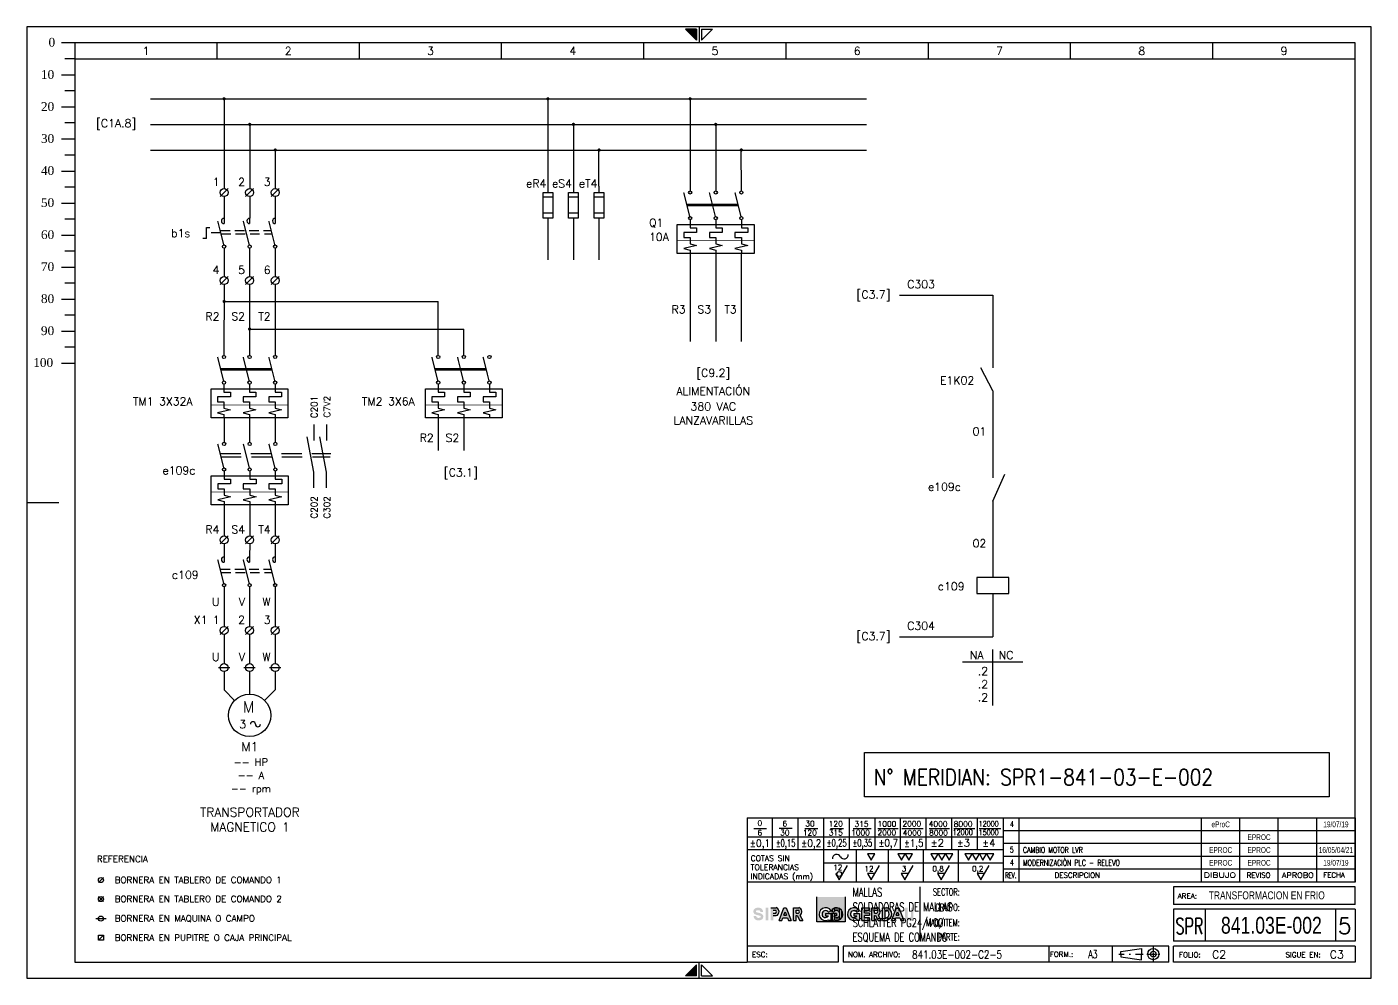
# Model space of a CAD drawing. Header units: millimetres. Extents: x 0 to 420, y 0 to 297.
import ezdxf
from ezdxf.enums import TextEntityAlignment as Align

# ---------------------------------------------------------------- set-up
doc = ezdxf.new("R2010")
doc.units = ezdxf.units.MM
doc.linetypes.add('DASHED2', pattern=[9.525, 6.35, -3.175])
doc.linetypes.add('HIDDEN', pattern=[4.5, 3, -1.5])
for name, color, linetype in [('COMPONENTES', 4, 'Continuous'), ('LINE-CONEX', 3, 'Continuous'), ('MARGENES', 6, 'Continuous'), ('REC', 6, 'Continuous'), ('TEX', 150, 'Continuous'), ('TEXTO', 7, 'Continuous'), ('Textos', 150, 'Continuous'), ('TITULO', 6, 'Continuous')]:
    doc.layers.add(name, color=color, linetype=linetype)
doc.styles.add('ARIAL', font='arial.ttf', dxfattribs={"height": 2})
doc.styles.add('DUTCH801', font='dutcheb.ttf', dxfattribs={"width": 1.75, "height": 2.75})
doc.styles.add('LCOTAS', font='ROMANS')
doc.styles.add('LETRA2', font='swissk.ttf', dxfattribs={"height": 2})
doc.styles.add('LETRA25', font='romans', dxfattribs={"height": 2.5})
doc.styles.add('LETRA4', font='ROMANS', dxfattribs={"height": 4})
doc.styles.add('LETRA5', font='ROMANS', dxfattribs={"height": 5})
doc.styles.add('ROMANS', font='romans.shx', dxfattribs={"width": 0.85})
doc.styles.add('SIMPLEX', font='SIMPLEX.shx')
doc.styles.get("Standard").update_dxf_attribs({"font": 'arial.ttf'})

# ---------------------------------------------------------------- blocks, each defined once
blk = doc.blocks.new('A3')
at = {"layer": 'TEX'}
h = blk.add_hatch(color=256, dxfattribs=at)
h.paths.add_polyline_path([(255.67, 25.35), (246.84, 25.35), (246.84, 17.57), (255.67, 17.57)])
h.paths.add_polyline_path([(252.04, 18.24), (252.04, 18.01), (251.24, 18.01), (250.44, 18.01), (250.44, 18.24, -2.348205), (251.24, 21, -2.348205)], flags=16)
h.paths.add_polyline_path([(252.08, 19.4), (252.97, 19.4), (252.97, 20.2), (251.24, 20.2), (249.52, 20.2), (249.52, 19.4), (250.41, 19.4, -3.501885), (250.45, 20.54), (251.24, 21), (252.04, 20.54, -3.501885)], flags=0)
h = blk.add_hatch(color=256, dxfattribs=at)
h.paths.add_polyline_path([(228.13, 21.15), (228.25, 21.17), (228.36, 21.18), (228.49, 21.19), (228.63, 21.18), (228.75, 21.17), (228.86, 21.14), (228.97, 21.08), (229.08, 21), (229.15, 20.89), (229.18, 20.81), (229.2, 20.7), (229.21, 20.6), (230.01, 20.6), (230, 20.66), (230, 20.7), (229.99, 20.75), (229.99, 20.8), (229.98, 20.84), (229.98, 20.88), (229.97, 20.92), (229.96, 20.96), (229.95, 21), (229.94, 21.04), (229.93, 21.08), (229.91, 21.12), (229.9, 21.17), (229.88, 21.21), (229.86, 21.25), (229.83, 21.29), (229.81, 21.34), (229.78, 21.38), (229.75, 21.43), (229.71, 21.47), (229.68, 21.51), (229.64, 21.55), (229.6, 21.59), (229.56, 21.63), (229.52, 21.66), (229.47, 21.7), (229.43, 21.73), (229.38, 21.76), (229.34, 21.79), (229.29, 21.81), (229.25, 21.83), (229.21, 21.85), (229.16, 21.87), (229.12, 21.89), (229.08, 21.9), (229.03, 21.92), (228.99, 21.93), (228.95, 21.94), (228.91, 21.95), (228.87, 21.95), (228.83, 21.96), (228.78, 21.97), (228.74, 21.97), (228.7, 21.97), (228.66, 21.98), (228.62, 21.98), (228.58, 21.98), (228.54, 21.98), (228.5, 21.98), (228.46, 21.98), (228.42, 21.98), (228.38, 21.98), (228.34, 21.98), (228.3, 21.98), (228.25, 21.97), (228.21, 21.97), (228.16, 21.97), (228.11, 21.96), (228.06, 21.95), (228.01, 21.94), (227.95, 21.93), (227.9, 21.92), (227.84, 21.9), (227.78, 21.88), (227.72, 21.86), (227.66, 21.83), (227.6, 21.8), (227.54, 21.77), (227.48, 21.73), (227.42, 21.69), (227.37, 21.65), (227.32, 21.6), (227.27, 21.55), (227.23, 21.5), (227.19, 21.44), (227.15, 21.38), (227.12, 21.31), (227.1, 21.25), (227.07, 21.18), (227.05, 21.12), (227.03, 21.05), (227.02, 20.98), (227.01, 20.92), (227, 20.85), (227, 20.79), (227, 20.72), (227, 20.66), (227.01, 20.6), (227.02, 20.54), (227.04, 20.49), (227.05, 20.44), (227.08, 20.39), (227.1, 20.34), (227.13, 20.29), (227.16, 20.24), (227.19, 20.2), (227.23, 20.16), (227.26, 20.11), (227.3, 20.07), (227.34, 20.04), (227.38, 20), (227.39, 19.99), (227.54, 19.91), (227.8, 19.79), (228.09, 19.7), (228.41, 19.62), (228.72, 19.54), (228.99, 19.49), (229.14, 19.43), (229.29, 19.29), (229.28, 19.1), (229.2, 18.94), (229.03, 18.86), (228.78, 18.82), (228.55, 18.81), (228.34, 18.82), (228.19, 18.86), (228.04, 18.96), (227.92, 19.1), (227.89, 19.21), (227.87, 19.4), (227.07, 19.4), (227.07, 19.34), (227.08, 19.3), (227.08, 19.25), (227.09, 19.2), (227.09, 19.16), (227.1, 19.12), (227.11, 19.08), (227.12, 19.04), (227.13, 19), (227.14, 18.96), (227.15, 18.92), (227.16, 18.88), (227.18, 18.83), (227.2, 18.79), (227.22, 18.75), (227.24, 18.71), (227.27, 18.66), (227.3, 18.62), (227.33, 18.57), (227.36, 18.53), (227.4, 18.49), (227.44, 18.45), (227.48, 18.41), (227.52, 18.37), (227.56, 18.34), (227.6, 18.3), (227.65, 18.27), (227.69, 18.24), (227.74, 18.21), (227.78, 18.19), (227.83, 18.17), (227.87, 18.15), (227.91, 18.13), (227.96, 18.11), (228, 18.1), (228.04, 18.08), (228.08, 18.07), (228.13, 18.06), (228.17, 18.05), (228.21, 18.05), (228.25, 18.04), (228.29, 18.03), (228.33, 18.03), (228.37, 18.03), (228.41, 18.02), (228.45, 18.02), (228.49, 18.02), (228.53, 18.02), (228.57, 18.02), (228.61, 18.02), (228.65, 18.02), (228.7, 18.02), (228.74, 18.02), (228.78, 18.02), (228.82, 18.03), (228.87, 18.03), (228.92, 18.03), (228.97, 18.04), (229.02, 18.05), (229.07, 18.06), (229.12, 18.07), (229.18, 18.08), (229.24, 18.1), (229.29, 18.12), (229.35, 18.14), (229.42, 18.17), (229.48, 18.2), (229.54, 18.23), (229.59, 18.27), (229.65, 18.31), (229.71, 18.35), (229.76, 18.4), (229.8, 18.45), (229.85, 18.5), (229.89, 18.56), (229.92, 18.62), (229.95, 18.69), (229.98, 18.75), (230, 18.82), (230.03, 18.88), (230.04, 18.95), (230.06, 19.02), (230.07, 19.08), (230.07, 19.15), (230.08, 19.21), (230.08, 19.28), (230.07, 19.34), (230.07, 19.4), (230.05, 19.46), (230.04, 19.51), (230.02, 19.56), (230, 19.61), (229.97, 19.66), (229.95, 19.71), (229.92, 19.76), (229.88, 19.8), (229.85, 19.84), (229.81, 19.89), (229.77, 19.93), (229.73, 19.96), (229.69, 20), (229.68, 20.01), (229.64, 20.03), (229.58, 20.06), (229.53, 20.09), (229.48, 20.11), (229.43, 20.14), (229.38, 20.16), (229.34, 20.18), (229.29, 20.19), (229.25, 20.21), (229.21, 20.23), (229.17, 20.24), (229.13, 20.25), (229.09, 20.27), (229.05, 20.28), (229.02, 20.29), (228.98, 20.3), (228.94, 20.31), (228.9, 20.32), (228.86, 20.33), (228.82, 20.34), (228.79, 20.35), (228.69, 20.37), (228.62, 20.39), (228.55, 20.41), (228.51, 20.42), (228.47, 20.43), (228.44, 20.44), (228.4, 20.45), (228.36, 20.46), (228.33, 20.46), (228.29, 20.47), (228.26, 20.48), (228.18, 20.5), (228.09, 20.52), (227.98, 20.56), (227.87, 20.62), (227.79, 20.71), (227.79, 20.83), (227.82, 20.96), (227.89, 21.06), (228, 21.12)])
h.paths.add_polyline_path([(230.87, 18.01), (231.67, 18.01), (231.67, 21.99), (230.87, 21.99)])
h.paths.add_polyline_path([(232.42, 18.01), (233.22, 18.01), (233.22, 19.5), (234.14, 19.5, 0.708852), (234.14, 21.99), (232.42, 21.99)])
h.paths.add_polyline_path([(233.22, 20.3), (233.22, 21.2), (233.97, 21.2, -0.566556), (233.97, 20.3)], flags=16)
h.paths.add_polyline_path([(236.19, 18.83), (237.62, 18.83), (237.94, 18.01), (238.8, 18.01), (237.24, 21.99), (236.52, 21.99), (235.03, 18.01), (235.88, 18.01)])
h.paths.add_polyline_path([(236.49, 19.63), (236.89, 20.7), (237.31, 19.63)], flags=16)
h.paths.add_polyline_path([(240.35, 19.5), (240.71, 19.5), (241.52, 18.01), (242.43, 18.01), (241.52, 19.67, 0.672291), (241.2, 21.99), (239.55, 21.99), (239.55, 18.01), (240.35, 18.01)])
h.paths.add_polyline_path([(240.35, 20.3), (240.35, 21.2), (241.15, 21.2, -0.508421), (241.1, 20.3)], flags=16)
h = blk.add_hatch(dxfattribs=at)
h.set_pattern_fill('ANSI31', color=256, scale=0.179464, angle=45, style=0)
h.set_pattern_definition([(90, (130.9459, 1.37434), (-0.5697977, 1e-16), [])])
h.paths.add_polyline_path([(251.24, 21), (252.04, 20.54, -3.501885), (252.08, 19.4), (252.97, 19.4), (252.97, 20.2), (251.24, 20.2), (251.24, 18.01), (252.04, 18.01), (252.04, 18.24, 2.348205)])
h = blk.add_hatch(color=256, dxfattribs=at)
h.paths.add_polyline_path([(259.33, 18.24), (259.33, 18.01), (260.13, 18.01), (260.13, 20.2), (258.4, 20.2), (258.4, 19.4), (259.29, 19.4, -3.501885), (259.33, 20.54), (260.13, 21, 2.348205)])
h.paths.add_polyline_path([(263.26, 21.99), (260.87, 21.99), (260.87, 18.01), (263.26, 18.01), (263.26, 18.8), (261.66, 18.8), (261.66, 19.56), (263.26, 19.56), (263.26, 20.36), (261.66, 20.36), (261.66, 21.2), (263.26, 21.2)])
h.paths.add_polyline_path([(265.68, 21.99), (264.02, 21.99), (264.02, 18.01), (264.82, 18.01), (264.82, 19.5), (265.18, 19.5), (265.99, 18.01), (266.9, 18.01), (266, 19.67, 0.672291)])
h.paths.add_polyline_path([(264.82, 21.2), (265.63, 21.2, -0.508421), (265.58, 20.3), (264.82, 20.3)], flags=16)
h.paths.add_polyline_path([(268.57, 21.99), (267.33, 21.99), (267.33, 18.01), (268.59, 18.01, 0.825148)])
h.paths.add_polyline_path([(268.12, 21.2), (268.49, 21.2, -0.780464), (268.5, 18.8), (268.12, 18.8)], flags=16)
h.paths.add_polyline_path([(272.41, 21.97), (271.69, 21.99), (270.19, 18.01), (271.04, 18.01), (271.35, 18.83), (272.79, 18.83), (273.11, 18.01), (273.97, 18.01)])
h.paths.add_polyline_path([(272.05, 20.7), (272.47, 19.63), (271.65, 19.63)], flags=16)
h.paths.add_polyline_path([(275.15, 21.99), (274.35, 21.99), (274.35, 19.12, 0.841466), (277, 19.12), (277, 21.99), (276.2, 21.99), (276.2, 19.2, -0.760831), (275.15, 19.2)])
at = {"layer": 'MARGENES', "color": 4}
for p, q in [((420, 297), (0, 297)), ((0, 297), (0, 0)), ((209.23, 296.25), (205.83, 296.25)), ((209.23, 292.85), (205.83, 296.25)), ((209.23, 296.25), (209.23, 292.85)), ((210, 297), (210, 292)), ((210.77, 292.85), (214.17, 296.25)), ((210.77, 296.25), (214.17, 296.25)), ((210.77, 296.25), (210.77, 292.85)), ((420, 0), (420, 297)), ((0, 148.5), (10.02, 148.5)), ((210, 0), (210, 5)), ((0, 0), (420, 0)), ((209.23, 4.15), (205.83, 0.75)), ((209.23, 0.75), (205.83, 0.75)), ((209.23, 0.75), (209.23, 4.15)), ((210.77, 4.15), (214.17, 0.75)), ((210.77, 0.75), (210.77, 4.15)), ((210.77, 0.75), (214.17, 0.75))]:
    blk.add_line(p, q, dxfattribs=at)
at = {"layer": 'MARGENES'}
for p, q in [((415, 292), (15, 292)), ((15, 292), (15, 5)), ((415, 30), (415, 292)), ((415, 50), (415, 30)), ((415, 23), (415, 28.5)), ((415, 21.5), (415, 11.5)), ((415, 10), (415, 5)), ((15, 5), (225, 5)), ((253.5, 5), (225, 5)), ((356.78, 5), (255, 5)), ((415, 5), (358.28, 5))]:
    blk.add_line(p, q, dxfattribs=at)
at = {"layer": 'MARGENES', "color": 1}
for p, q in [((59.44, 287), (59.44, 292)), ((103.89, 287), (103.89, 292)), ((148.33, 287), (148.33, 292)), ((192.78, 287), (192.78, 292)), ((237.22, 287), (237.22, 292)), ((281.67, 287), (281.67, 292)), ((326.11, 287), (326.11, 292)), ((370.56, 287), (370.56, 292)), ((15, 287), (415, 287)), ((227.1, 46.76), (231.1, 46.76)), ((233, 40), (233, 50)), ((235.06, 46.82), (239.06, 46.82)), ((241, 40), (241, 50)), ((243.1, 46.76), (247.1, 46.76)), ((249, 30), (249, 50)), ((251.1, 46.76), (255.1, 46.76)), ((257, 40), (257, 50)), ((258.14, 46.76), (263.81, 46.76)), ((265, 40), (265, 50)), ((265.88, 46.76), (272.28, 46.76)), ((273, 40), (273, 50)), ((273.41, 46.76), (280, 46.76)), ((281, 40), (281, 50)), ((281.87, 46.76), (288.24, 46.76)), ((289, 40), (289, 50)), ((289.57, 46.76), (296.2, 46.76)), ((297, 40), (297, 50)), ((297.52, 46.76), (304.29, 46.76)), ((310, 30), (310, 50)), ((367, 30), (367, 50)), ((379, 30), (379, 50)), ((391, 30), (391, 50)), ((403, 30), (403, 50)), ((305, 44), (225, 44)), ((415, 46), (305, 46)), ((415, 42), (305, 42)), ((259.09, 40), (259.09, 30)), ((269.09, 40), (269.09, 30)), ((280.02, 40), (280.02, 30)), ((290.95, 40), (290.95, 30)), ((415, 38), (305, 38)), ((305, 35.88), (249, 35.88)), ((253.8, 30.65), (256.41, 35.15)), ((263.8, 30.65), (266.41, 35.15)), ((274.32, 30.65), (276.92, 35.15)), ((285.67, 30.65), (288.27, 35.15)), ((298.06, 30.65), (300.66, 35.15)), ((415, 34), (305, 34)), ((252.67, 32.62), (253.8, 30.65)), ((262.67, 32.62), (263.8, 30.65)), ((264.94, 32.62), (262.67, 32.62)), ((273.19, 32.62), (274.32, 30.65)), ((275.46, 32.62), (273.19, 32.62)), ((284.53, 32.62), (285.67, 30.65)), ((286.81, 32.62), (284.53, 32.62)), ((296.92, 32.62), (298.06, 30.65)), ((299.2, 32.62), (296.92, 32.62)), ((351.94, 9.77), (351.94, 8.55)), ((341.17, 7.49), (342.83, 7.49)), ((344.43, 7.49), (344.79, 7.49)), ((346.34, 7.49), (348.79, 7.49)), ((349.91, 7.49), (350.08, 7.49)), ((349.99, 7.49), (350.86, 7.49)), ((351.35, 7.49), (352.48, 7.49)), ((351.94, 8.39), (351.94, 8.23)), ((351.94, 8.02), (351.94, 6.94)), ((351.94, 6.7), (351.94, 6.45)), ((351.94, 6.26), (351.94, 5.18)), ((353.02, 7.49), (353.16, 7.49)), ((353.42, 7.49), (353.96, 7.49))]:
    blk.add_line(p, q, dxfattribs=at)
at = {"layer": 'MARGENES', "color": 7}
for p, q in [((225, 50), (415, 50)), ((305, 50), (305, 30)), ((305, 40), (225, 40)), ((415, 30), (225, 30)), ((279, 28.5), (279, 11.5)), ((415, 28.5), (358.28, 28.5)), ((358.28, 28.5), (358.28, 23)), ((415, 23), (358.28, 23)), ((415, 21.5), (358.28, 21.5)), ((358.28, 21.5), (358.28, 11.5)), ((368.28, 11.5), (368.28, 21.5)), ((409, 11.5), (409, 21.5)), ((253.5, 10), (225, 10)), ((253.5, 10), (253.5, 5)), ((356.78, 10), (255, 10)), ((255, 10), (255, 5)), ((319.3, 10), (319.3, 5)), ((339.1, 10), (339.1, 5)), ((356.78, 5), (356.78, 10)), ((415, 11.5), (358.28, 11.5)), ((415, 10), (358.28, 10)), ((358.28, 5), (358.28, 10))]:
    blk.add_line(p, q, dxfattribs=at)
at = {"layer": 'MARGENES', "color": 1}
for points in [[(262.67, 38.81), (263.8, 36.84), (264.94, 38.81)], [(272.17, 38.81), (273.3, 36.84), (274.44, 38.81)], [(274.44, 38.81), (275.58, 36.84), (276.72, 38.81)], [(282.43, 38.82), (283.57, 36.85), (284.71, 38.82)], [(284.71, 38.82), (285.84, 36.85), (286.98, 38.82)], [(286.98, 38.82), (288.12, 36.85), (289.26, 38.82)], [(293.04, 38.76), (294.18, 36.79), (295.32, 38.76)], [(295.32, 38.76), (296.45, 36.79), (297.59, 38.76)], [(297.59, 38.76), (298.73, 36.79), (299.87, 38.76)], [(299.87, 38.76), (301, 36.79), (302.14, 38.76)]]:
    blk.add_lwpolyline(points, close=True, dxfattribs=at)
blk.add_circle((253.82, 32.5), 0.742, dxfattribs=at)
for centre, start, end in [((253.01, 37.3), 25.3098, 184.5991), ((255.32, 38.52), 210.3269, 2.285)]:
    blk.add_arc(centre, 1.31, start, end, dxfattribs=at)
at = {"layer": 'MARGENES', "color": 4}
for points in [[(209.23, 296.25), (209.23, 292.85), (205.83, 296.25)], [(209.23, 0.75), (209.23, 4.15), (205.83, 0.75)]]:
    blk.add_solid(points, dxfattribs=at)
at = {"layer": 'REC', "color": 1}
for p, q in [((15, 292), (10.8, 292)), ((15, 287), (11.9, 287)), ((10.8, 282), (15, 282)), ((15, 277), (11.9, 277)), ((10.8, 272), (15, 272)), ((15, 267), (11.9, 267)), ((10.8, 262), (15, 262)), ((15, 257), (11.9, 257)), ((10.8, 252), (15, 252)), ((15, 247), (11.9, 247)), ((10.8, 242), (15, 242)), ((15, 237), (11.9, 237)), ((10.8, 232), (15, 232)), ((15, 227), (11.9, 227)), ((10.8, 222), (15, 222)), ((15, 217), (11.9, 217)), ((10.8, 212), (15, 212)), ((15, 207), (11.9, 207)), ((10.8, 202), (15, 202)), ((15, 197), (11.9, 197)), ((10.8, 192), (15, 192))]:
    blk.add_line(p, q, dxfattribs=at)
at = {"layer": 'REC'}
blk.add_line((225, 50), (225, 5), dxfattribs=at)
at = {"layer": 'TEX'}
for p, q in [((246.84, 17.57), (246.84, 25.35)), ((255.67, 25.35), (255.67, 17.57)), ((232.42, 21.99), (234.14, 21.99)), ((233.22, 21.2), (233.97, 21.2)), ((235.03, 18.01), (236.52, 21.99)), ((236.52, 21.99), (237.24, 21.99)), ((237.24, 21.99), (238.8, 18.01)), ((239.55, 18.01), (239.55, 21.99)), ((239.55, 21.99), (241.2, 21.99)), ((240.35, 20.3), (240.35, 21.2)), ((240.35, 21.2), (241.15, 21.2)), ((260.87, 18.01), (260.87, 21.99)), ((260.87, 21.99), (263.26, 21.99)), ((261.66, 20.36), (261.66, 21.2)), ((261.66, 21.2), (263.26, 21.2)), ((263.26, 21.99), (263.26, 21.2)), ((264.02, 18.01), (264.02, 21.99)), ((264.02, 21.99), (265.68, 21.99)), ((264.82, 20.3), (264.82, 21.2)), ((264.82, 21.2), (265.63, 21.2)), ((267.33, 18.01), (267.33, 21.99)), ((267.33, 21.99), (268.57, 21.99)), ((268.12, 18.8), (268.12, 21.2)), ((268.12, 21.2), (268.49, 21.2)), ((270.19, 18.01), (271.69, 21.99)), ((271.69, 21.99), (272.41, 21.97)), ((272.41, 21.97), (273.97, 18.01)), ((233.22, 20.3), (233.97, 20.3)), ((233.22, 19.5), (234.14, 19.5)), ((235.03, 18.01), (235.88, 18.01)), ((235.88, 18.01), (236.19, 18.83)), ((236.19, 18.83), (237.62, 18.83)), ((236.49, 19.63), (236.89, 20.7)), ((236.49, 19.63), (237.31, 19.63)), ((236.89, 20.7), (237.31, 19.63)), ((237.62, 18.83), (237.94, 18.01)), ((237.94, 18.01), (238.8, 18.01)), ((239.55, 18.01), (240.35, 18.01)), ((240.35, 20.3), (241.1, 20.3)), ((240.35, 18.01), (240.35, 19.5)), ((240.35, 19.5), (240.71, 19.5)), ((240.71, 19.5), (241.52, 18.01)), ((241.52, 19.67), (242.43, 18.01)), ((241.52, 18.01), (242.43, 18.01)), ((255.67, 17.57), (246.84, 17.57)), ((249.52, 20.2), (249.52, 19.4)), ((249.52, 20.2), (251.24, 20.2)), ((249.52, 19.4), (250.41, 19.4)), ((250.44, 18.24), (250.44, 18.01)), ((251.24, 18.01), (250.44, 18.01)), ((250.45, 20.54), (251.24, 21)), ((252.04, 20.54), (251.24, 21)), ((252.97, 20.2), (251.24, 20.2)), ((251.24, 20.2), (251.24, 18.01)), ((251.24, 20.2), (251.24, 18.01)), ((251.24, 18.01), (252.04, 18.01)), ((252.04, 18.24), (252.04, 18.01)), ((252.97, 19.4), (252.08, 19.4)), ((252.97, 20.2), (252.97, 19.4)), ((258.4, 20.2), (260.13, 20.2)), ((258.4, 20.2), (258.4, 19.4)), ((258.4, 19.4), (259.29, 19.4)), ((259.33, 20.54), (260.13, 21)), ((259.33, 18.24), (259.33, 18.01)), ((260.13, 18.01), (259.33, 18.01)), ((260.13, 20.2), (260.13, 18.01)), ((260.87, 18.01), (263.26, 18.01)), ((261.66, 20.36), (263.26, 20.36)), ((261.66, 18.8), (261.66, 19.56)), ((263.26, 19.56), (261.66, 19.56)), ((263.26, 18.8), (261.66, 18.8)), ((263.26, 20.36), (263.26, 19.56)), ((263.26, 18.01), (263.26, 18.8)), ((264.02, 18.01), (264.82, 18.01)), ((264.82, 20.3), (265.58, 20.3)), ((264.82, 18.01), (264.82, 19.5)), ((264.82, 19.5), (265.18, 19.5)), ((265.18, 19.5), (265.99, 18.01)), ((265.99, 18.01), (266.9, 18.01)), ((266, 19.67), (266.9, 18.01)), ((267.33, 18.01), (268.59, 18.01)), ((268.12, 18.8), (268.5, 18.8)), ((270.19, 18.01), (271.04, 18.01)), ((271.04, 18.01), (271.35, 18.83)), ((271.35, 18.83), (272.79, 18.83)), ((271.65, 19.63), (272.05, 20.7)), ((271.65, 19.63), (272.47, 19.63)), ((272.05, 20.7), (272.47, 19.63)), ((272.79, 18.83), (273.11, 18.01)), ((273.11, 18.01), (273.97, 18.01))]:
    blk.add_line(p, q, dxfattribs=at)
for centre, radius, start, end in [((233.7, 20.75), 0.524, 300.9321, 59.0679), ((233.7, 20.75), 1.32, 289.338, 70.662), ((240.8, 20.77), 0.558, 302.7945, 50.5935), ((240.89, 20.77), 1.27, 300.0461, 75.6964), ((249.52, 20), 1.99, 30, 297.7317), ((249.52, 20), 1.08, 30, 326.251), ((252.97, 20), 1.99, 242.2683, 150), ((252.97, 20), 1.08, 213.749, 150), ((258.4, 20), 1.99, 30, 297.7317), ((258.4, 20), 1.08, 30, 326.251), ((265.27, 20.77), 0.558, 302.7945, 50.5935), ((265.36, 20.77), 1.27, 300.0461, 75.6964), ((268.2, 20), 1.23, 284.4183, 76.3013), ((268.2, 20), 2.03, 281.2242, 79.3349)]:
    blk.add_arc(centre, radius, start, end, dxfattribs=at)
at = {"layer": 'Textos'}
for p, q in [((341.85, 8.34), (348.22, 9.24)), ((348.22, 9.24), (348.22, 7.49)), ((341.85, 7.49), (341.85, 8.34)), ((341.85, 7.49), (341.85, 6.63)), ((341.85, 6.63), (348.22, 5.73)), ((348.22, 5.73), (348.22, 7.49))]:
    blk.add_line(p, q, dxfattribs=at)
for radius in [1.75, 0.877]:
    blk.add_circle((351.94, 7.49), radius, dxfattribs=at)
at = {"layer": 'MARGENES', "color": 1, "style": 'LCOTAS'}
for s, height, p in [('0', 1.71, (228.3, 47.52)), ('6', 1.71, (228.26, 44.52)), ('30', 1.71, (235.33, 44.55)), ('6', 1.71, (236.08, 47.38)), ('120', 1.71, (242.42, 44.55)), ('30', 1.71, (243.21, 47.37)), ('315', 1.71, (250.53, 44.55)), ('120', 1.71, (250.53, 47.32)), ('1000', 1.71, (257.54, 44.57)), ('315', 1.71, (258.57, 47.26)), ('2000', 1.71, (265.77, 44.58)), ('1000', 1.71, (265.8, 47.3)), ('2000', 1.71, (273.58, 47.32)), ('4000', 1.71, (273.66, 44.5)), ('4000', 1.71, (281.77, 47.28)), ('8000', 1.71, (281.9, 44.51)), ('8000', 1.71, (289.58, 47.26)), ('%%P2', 2.3, (282.4, 41.04)), ('%%P3', 2.3, (290.53, 41.04)), ('%%P4', 2.3, (298.48, 41.04)), ('COTAS SIN', 1.743, (226.15, 36.55)), ('TOLERANCIAS', 1.743, (226.15, 33.72)), ('12', 1.656, (251.94, 33.74)), ('12', 1.656, (261.7, 33.33)), ('3', 1.66, (273.35, 33.33)), ('0,8', 1.656, (282.92, 33.33)), ('0,2', 1.656, (295.31, 33.33)), ('INDICADAS (mm)', 1.743, (226.15, 30.9))]:
    blk.add_text(s, height=height, dxfattribs=at).set_placement(p)
for s, height, width, p, p2 in [('12000', 1.71, 0.797835, (289.25, 44.67), (295.55, 44.67)), ('12000', 1.71, 0.790089, (297.4, 47.32), (303.64, 47.32)), ('15000', 1.71, 0.790089, (297.4, 44.63), (303.64, 44.63)), ('%%P0,1', 2.3, 0.865454, (225.88, 40.96), (232.23, 40.96)), ('%%P0,15', 2.3, 0.598358, (234.03, 41.03), (240.12, 41.03)), ('%%P0,2', 2.3, 0.787915, (241.91, 40.96), (248.21, 40.96)), ('%%P0,25', 2.3, 0.617458, (249.89, 41.06), (256.18, 41.06)), ('%%P0,35', 2.3, 0.603736, (257.99, 41.06), (264.14, 41.06)), ('%%P0,7', 2.3, 0.760403, (266.1, 41.06), (272.18, 41.06)), ('%%P1,5', 2.3, 0.762292, (274.03, 41.03), (280.12, 41.03))]:
    blk.add_text(s, height=height, dxfattribs=dict(at, width=width)).set_placement(p, p2, align=Align.FIT)
at = {"layer": 'REC', "color": 1, "style": 'DUTCH801'}
for s, p in [('0', (6.76, 290.84)), ('10', (4.39, 280.77)), ('20', (4.39, 270.77)), ('30', (4.39, 260.77)), ('40', (4.39, 250.77)), ('50', (4.39, 240.77)), ('60', (4.39, 230.77)), ('70', (4.39, 220.77)), ('80', (4.39, 210.77)), ('90', (4.39, 200.77)), ('100', (1.98, 190.84))]:
    blk.add_text(s, height=2.75, dxfattribs=at).set_placement(p)
at = {"layer": 'TEX', "style": 'LCOTAS'}
for s, p in [('1', (37.22, 289.5)), ('2', (81.67, 289.5)), ('3', (126.11, 289.5)), ('4', (170.56, 289.5)), ('5', (215, 289.5)), ('6', (259.44, 289.5)), ('7', (303.89, 289.5)), ('8', (348.33, 289.5)), ('9', (392.78, 289.5))]:
    blk.add_text(s, height=2.5, dxfattribs=at).set_placement(p, align=Align.MIDDLE_CENTER)
at = {"layer": 'TEX', "width": 0.6456}
for tag, p in [('DIBUJO', (373, 48)), ('REVISO', (385, 48)), ('APROBO', (397, 48)), ('FECHA', (409, 48)), ('DIBUJO', (373, 44)), ('REVISO', (385, 44)), ('APROBO', (397, 44)), ('FECHA', (409, 44)), ('DIBUJO', (373, 40)), ('REVISO', (385, 40)), ('APROBO', (397, 40)), ('FECHA', (409, 40)), ('DIBUJO', (373, 36)), ('REVISO', (385, 36)), ('APROBO', (397, 36)), ('FECHA', (409, 36))]:
    blk.add_attdef(tag, text='', height=1.8, dxfattribs=at).set_placement(p, align=Align.MIDDLE_CENTER)
at = {"layer": 'Textos', "style": 'LCOTAS'}
for s, height, width, p, p2 in [('REV.', 1.8, 0.645643, (305.64, 31.2), (309.18, 31.2)), ('DIBUJO', 1.6, 1.231263, (367.73, 31.37), (377.77, 31.37)), ('APROBO', 1.6, 1.075207, (392.08, 31.33), (402.07, 31.33))]:
    blk.add_text(s, height=height, dxfattribs=dict(at, width=width)).set_placement(p, p2, align=Align.FIT)
for s, height, p in [('DESCRIPCION', 1.62, (321.1, 31.3)), ('REVISO', 1.6, (381.15, 31.32)), ('FECHA', 1.6, (405.07, 31.37)), ('AREA:', 1.627, (359.58, 24.81)), ('ESC:', 1.627, (226.58, 6.56)), ('NOM. ARCHIVO:', 1.6271, (256.58, 6.56)), ('FORM.:', 1.627, (319.62, 6.62)), ('FOLIO:', 1.627, (359.97, 6.47)), ('SIGUE EN:', 1.627, (393.27, 6.47))]:
    blk.add_text(s, height=height, dxfattribs=at).set_placement(p)
at = {"layer": 'Textos', "style": 'LCOTAS', "width": 0.7}
for s, p in [('SECTOR:', (291.49, 25.76)), ('GRUPO:', (291.49, 21.03)), ('MAQ/ITEM:', (291.49, 16.26)), ('PARTE:', (291.49, 11.74))]:
    blk.add_text(s, height=2.169, dxfattribs=at).set_placement(p, align=Align.RIGHT)
at = {"layer": 'Textos', "style": 'LCOTAS', "width": 0.645643}
for p in [(307.74, 48.1), (307.74, 44.1), (307.74, 40.1), (307.74, 36.1)]:
    blk.add_attdef('REV', text='', height=1.8, dxfattribs=at).set_placement(p, align=Align.MIDDLE)
at = {"layer": 'Textos'}
for tag, p, height, style, width in [('TEXTO_DE_REVISION', (311.23, 47.1), 1.8, 'LCOTAS', 0.645643), ('TEXTO_DE_REVISION', (311.23, 43.1), 1.8, 'LCOTAS', 0.645643), ('TEXTO_DE_REVISION', (311.23, 39.1), 1.8, 'LCOTAS', 0.645643), ('TEXTO_DE_REVISION', (311.23, 35.1), 1.8, 'LCOTAS', 0.645643), ('ARCHIVO', (276.56, 6.1), 2.5, 'LETRA25', 0.8)]:
    blk.add_attdef(tag, p, '', height=height, dxfattribs=dict(at, style=style, width=width))
for tag, style, width, p in [('AREA', 'ARIAL', 0.75, (387.41, 25.84)), ('A', 'LETRA25', 0.7, (333.06, 7.45))]:
    blk.add_attdef(tag, text='', height=2.5, dxfattribs=dict(at, style=style, width=width)).set_placement(p, align=Align.MIDDLE_CENTER)
at = {"layer": 'Textos', "style": 'LETRA25'}
for tag, p in [('ESC', (232.65, 6.1)), ('FOLIO', (370.29, 6.1)), ('SIGUE EN', (407.08, 6.1))]:
    blk.add_attdef(tag, p, '', height=2.5, dxfattribs=at)
at = {"layer": 'TITULO', "color": 150, "style": 'LETRA4', "width": 0.7}
for tag, p in [('SECTOR', (292.49, 25.49)), ('GRUPO', (292.49, 20.87)), ('MAQ/ITEM', (292.49, 15.96)), ('PARTE', (292.49, 11.44))]:
    blk.add_attdef(tag, p, '', height=2.5, dxfattribs=at)
at = {"layer": 'TITULO', "style": 'LETRA5', "width": 0.65}
blk.add_attdef('COD', text='', height=5, dxfattribs=at).set_placement((363.24, 16.25), align=Align.MIDDLE)
at = {"layer": 'TITULO', "color": 6, "style": 'LETRA2', "width": 0.75}
blk.add_attdef('NUMERO', text='', height=5.25, dxfattribs=at).set_placement((388.84, 16.5), align=Align.MIDDLE_CENTER)
at = {"layer": 'TITULO', "style": 'LETRA5'}
blk.add_attdef('REV', text='', height=5, dxfattribs=at).set_placement((411.77, 16.3), align=Align.MIDDLE)
blk = doc.blocks.new('FUS')
at = {"layer": 'COMPONENTES'}
for p, q in [((0, 0), (0, -2)), ((-1.5, -2), (1.5, -2)), ((-1.5, -10), (-1.5, -2)), ((1.5, -3.5), (-1.5, -3.5)), ((1.5, -2), (1.5, -10)), ((1.5, -8.51), (-1.5, -8.51)), ((1.5, -10), (-1.5, -10)), ((0, -10), (0, -12))]:
    blk.add_line(p, q, dxfattribs=at)
at = {"layer": 'TEXTO', "style": 'SIMPLEX'}
for tag, p in [('NOMBRE', (3, -5)), ('REF', (3, -9))]:
    blk.add_attdef(tag, p, '', height=2, dxfattribs=at)
blk = doc.blocks.new('FUSE1')
at = {"layer": 'LINE-CONEX'}
blk.add_blockref('FUS', (0, 0), dxfattribs=at)

msp = doc.modelspace()

# ---------------------------------------------------------------- linework, layer by layer
at = {"layer": 'COMPONENTES', "linetype": 'Continuous'}
for p, q in [((62.87, 246.54), (60.37, 244.04)), ((70.85, 246.54), (68.35, 244.04)), ((78.83, 246.54), (76.33, 244.04)), ((62.87, 219.06), (60.37, 216.56)), ((70.85, 219.06), (68.35, 216.56)), ((78.83, 219.06), (76.33, 216.56)), ((301.76, 148.93), (305.56, 157.39)), ((60.37, 135.55), (62.87, 138.05)), ((68.35, 135.55), (70.85, 138.05)), ((76.33, 135.55), (78.83, 138.05)), ((60.37, 107.3), (62.87, 109.8)), ((68.35, 107.3), (70.85, 109.8)), ((76.33, 107.3), (78.83, 109.8)), ((59.85, 96.96), (63.39, 96.96)), ((67.83, 96.96), (71.37, 96.96)), ((75.82, 96.96), (79.35, 96.96))]:
    msp.add_line(p, q, dxfattribs=at)
at = {"layer": 'COMPONENTES'}
for p, q in [((206.14, 241.63), (222.28, 241.63)), ((206.14, 241.23), (222.28, 241.23)), ((61.62, 237.26), (61.62, 235.57)), ((69.6, 237.26), (69.6, 235.57)), ((77.58, 237.26), (77.58, 235.57)), ((56.08, 230.88), (56.08, 234.41)), ((56.08, 234.41), (57.19, 234.41)), ((56.08, 230.88), (54.97, 230.88)), ((61.62, 227.91), (61.62, 226.41)), ((69.6, 227.91), (69.6, 226.41)), ((77.58, 227.91), (77.58, 226.41)), ((60.5, 190.29), (76.63, 190.29)), ((60.5, 189.89), (76.63, 189.89)), ((127.44, 190.29), (143.58, 190.29)), ((127.44, 189.89), (143.58, 189.89)), ((301.76, 183.35), (298.09, 190.58)), ((61.62, 131.54), (61.62, 129.85)), ((69.6, 131.54), (69.6, 129.85)), ((77.58, 131.54), (77.58, 129.85)), ((61.62, 122.19), (61.62, 120.69)), ((69.6, 122.19), (69.6, 120.69)), ((77.58, 122.19), (77.58, 120.69)), ((296.76, 125.05), (296.76, 120.05)), ((306.76, 125.05), (296.76, 125.05)), ((306.76, 120.05), (306.76, 125.05)), ((296.76, 120.05), (306.76, 120.05)), ((22.35, 29.83), (23.94, 31.41)), ((22.35, 23.89), (23.94, 25.47)), ((23.94, 23.89), (22.35, 25.47)), ((21.56, 18.59), (24.73, 18.59)), ((22.35, 11.83), (23.94, 13.41)), ((22.35, 13.41), (23.94, 13.41)), ((22.35, 11.83), (22.35, 13.41)), ((23.94, 13.41), (23.94, 11.83)), ((23.94, 11.83), (22.35, 11.83))]:
    msp.add_line(p, q, dxfattribs=at)
at = {"layer": 'COMPONENTES', "linetype": 'HIDDEN'}
for p, q in [((60.56, 232.66), (56.23, 232.66)), ((60.47, 233.41), (76.33, 233.41)), ((60.72, 232.41), (76.58, 232.41)), ((60.47, 127.69), (76.33, 127.69)), ((60.72, 126.69), (76.58, 126.69))]:
    msp.add_line(p, q, dxfattribs=at)
at = {"layer": 'COMPONENTES', "linetype": 'DASHED2'}
for p, q in [((60.46, 163.8), (94.93, 163.8)), ((60.62, 162.8), (94.74, 162.8))]:
    msp.add_line(p, q, dxfattribs=at)
at = {"layer": 'COMPONENTES'}
for points, const_width in [([(207.11, 237.77), (205.23, 245.29)], 0.4), ([(215.11, 237.77), (213.23, 245.29)], 0.4), ([(223.11, 237.77), (221.23, 245.29)], 0.4), ([(61.5, 228.9), (59.62, 236.41)], 0.4), ([(69.48, 228.9), (67.6, 236.41)], 0.4), ([(77.46, 228.9), (75.58, 236.41)], 0.4), ([(227.23, 230.29), (203.23, 230.29)], 0.2), ([(61.46, 186.43), (59.58, 193.95)], 0.4), ([(69.46, 186.43), (67.58, 193.95)], 0.4), ([(77.46, 186.43), (75.58, 193.95)], 0.4), ([(128.4, 186.43), (126.53, 193.95)], 0.4), ([(136.4, 186.43), (134.53, 193.95)], 0.4), ([(144.4, 186.43), (142.53, 193.95)], 0.4), ([(81.58, 178.95), (57.58, 178.95)], 0.2), ([(148.53, 178.95), (124.53, 178.95)], 0.2), ([(61.5, 159.28), (59.62, 166.8)], 0.4), ([(69.5, 159.28), (67.62, 166.8)], 0.4), ([(77.5, 159.28), (75.62, 166.8)], 0.4), ([(81.62, 151.8), (57.62, 151.8)], 0.2), ([(61.5, 123.18), (59.62, 130.69)], 0.4), ([(69.48, 123.18), (67.6, 130.69)], 0.4), ([(77.46, 123.18), (75.58, 130.69)], 0.4)]:
    msp.add_lwpolyline(points, dxfattribs=dict(at, const_width=const_width))
for points in [[(227.23, 226.29), (203.23, 226.29), (203.23, 235.29), (227.23, 235.29)], [(81.58, 174.95), (57.58, 174.95), (57.58, 183.95), (81.58, 183.95)], [(148.53, 174.95), (124.53, 174.95), (124.53, 183.95), (148.53, 183.95)], [(81.62, 147.8), (57.62, 147.8), (57.62, 156.8), (81.62, 156.8)]]:
    msp.add_lwpolyline(points, close=True, dxfattribs=at)
for points in [[(207.23, 236.79), (207.23, 234.29), (209.23, 234.29), (209.23, 232.79), (205.23, 232.79), (205.23, 231.29), (207.23, 231.29), (207.23, 229.29), (209.23, 228.79), (205.23, 227.79), (207.23, 227.29), (207.23, 226.29)], [(215.23, 236.79), (215.23, 234.29), (217.23, 234.29), (217.23, 232.79), (213.23, 232.79), (213.23, 231.29), (215.23, 231.29), (215.23, 229.29), (217.23, 228.79), (213.23, 227.79), (215.23, 227.29), (215.23, 226.29)], [(223.23, 236.79), (223.23, 234.29), (225.23, 234.29), (225.23, 232.79), (221.23, 232.79), (221.23, 231.29), (223.23, 231.29), (223.23, 229.29), (225.23, 228.79), (221.23, 227.79), (223.23, 227.29), (223.23, 226.29)], [(61.58, 185.45), (61.58, 182.95), (63.58, 182.95), (63.58, 181.45), (59.58, 181.45), (59.58, 179.95), (61.58, 179.95), (61.58, 177.95), (63.58, 177.45), (59.58, 176.45), (61.58, 175.95), (61.58, 174.95)], [(69.58, 185.45), (69.58, 182.95), (71.58, 182.95), (71.58, 181.45), (67.58, 181.45), (67.58, 179.95), (69.58, 179.95), (69.58, 177.95), (71.58, 177.45), (67.58, 176.45), (69.58, 175.95), (69.58, 174.95)], [(77.58, 185.45), (77.58, 182.95), (79.58, 182.95), (79.58, 181.45), (75.58, 181.45), (75.58, 179.95), (77.58, 179.95), (77.58, 177.95), (79.58, 177.45), (75.58, 176.45), (77.58, 175.95), (77.58, 174.95)], [(128.53, 185.45), (128.53, 182.95), (130.53, 182.95), (130.53, 181.45), (126.53, 181.45), (126.53, 179.95), (128.53, 179.95), (128.53, 177.95), (130.53, 177.45), (126.53, 176.45), (128.53, 175.95), (128.53, 174.95)], [(136.53, 185.45), (136.53, 182.95), (138.53, 182.95), (138.53, 181.45), (134.53, 181.45), (134.53, 179.95), (136.53, 179.95), (136.53, 177.95), (138.53, 177.45), (134.53, 176.45), (136.53, 175.95), (136.53, 174.95)], [(144.53, 185.45), (144.53, 182.95), (146.53, 182.95), (146.53, 181.45), (142.53, 181.45), (142.53, 179.95), (144.53, 179.95), (144.53, 177.95), (146.53, 177.45), (142.53, 176.45), (144.53, 175.95), (144.53, 174.95)], [(61.62, 158.3), (61.62, 155.8), (63.62, 155.8), (63.62, 154.3), (59.62, 154.3), (59.62, 152.8), (61.62, 152.8), (61.62, 150.8), (63.62, 150.3), (59.62, 149.3), (61.62, 148.8), (61.62, 147.8)], [(69.62, 158.3), (69.62, 155.8), (71.62, 155.8), (71.62, 154.3), (67.62, 154.3), (67.62, 152.8), (69.62, 152.8), (69.62, 150.8), (71.62, 150.3), (67.62, 149.3), (69.62, 148.8), (69.62, 147.8)], [(77.62, 158.3), (77.62, 155.8), (79.62, 155.8), (79.62, 154.3), (75.62, 154.3), (75.62, 152.8), (77.62, 152.8), (77.62, 150.8), (79.62, 150.3), (75.62, 149.3), (77.62, 148.8), (77.62, 147.8)]]:
    msp.add_lwpolyline(points, dxfattribs=at)
at = {"layer": 'COMPONENTES', "linetype": 'Continuous'}
for points in [[(89.62, 172.86), (89.62, 167.83)], [(93.62, 172.86), (93.62, 167.83)], [(89.62, 153.06), (89.62, 157.99), (87.57, 169.02)], [(93.62, 153.06), (93.62, 157.99), (91.57, 169.02)]]:
    msp.add_lwpolyline(points, dxfattribs=at)
for centre in [(61.62, 245.29), (69.6, 245.29), (77.58, 245.29), (61.62, 217.81), (69.6, 217.81), (77.58, 217.81), (61.62, 136.8), (69.6, 136.8), (77.58, 136.8), (61.62, 108.55), (69.6, 108.55), (77.58, 108.55), (61.62, 96.96), (69.6, 96.96), (77.58, 96.96)]:
    msp.add_circle(centre, 1.25, dxfattribs=at)
at = {"layer": 'COMPONENTES'}
for centre, radius in [((207.23, 245.29), 0.5), ((215.23, 245.29), 0.5), ((223.23, 245.29), 0.5), ((207.23, 237.29), 0.5), ((215.23, 237.29), 0.5), ((223.23, 237.29), 0.5), ((61.62, 228.41), 0.5), ((69.6, 228.41), 0.5), ((77.58, 228.41), 0.5), ((61.58, 193.95), 0.5), ((69.58, 193.95), 0.5), ((77.58, 193.95), 0.5), ((128.53, 193.95), 0.5), ((136.53, 193.95), 0.5), ((144.53, 193.95), 0.5), ((61.58, 185.95), 0.5), ((69.58, 185.95), 0.5), ((77.58, 185.95), 0.5), ((128.53, 185.95), 0.5), ((136.53, 185.95), 0.5), ((144.53, 185.95), 0.5), ((61.62, 166.8), 0.5), ((69.62, 166.8), 0.5), ((77.62, 166.8), 0.5), ((61.62, 158.8), 0.5), ((69.62, 158.8), 0.5), ((77.62, 158.8), 0.5), ((61.62, 122.69), 0.5), ((69.6, 122.69), 0.5), ((77.58, 122.69), 0.5), ((69.6, 82.03), 6.62), ((23.14, 30.62), 0.792), ((23.14, 24.68), 0.792), ((23.14, 18.59), 0.792)]:
    msp.add_circle(centre, radius, dxfattribs=at)
for centre in [(61.62, 236.41), (69.6, 236.41), (77.58, 236.41), (61.62, 130.69), (69.6, 130.69), (77.58, 130.69)]:
    msp.add_arc(centre, 0.845, 90, 270, dxfattribs=at)
at = {"layer": 'LINE-CONEX'}
for p, q in [((38.58, 274.56), (262.29, 274.56)), ((61.62, 274.56), (61.62, 246.54)), ((162.81, 274.81), (162.78, 247.31)), ((207.25, 274.81), (207.23, 245.79)), ((38.58, 266.56), (262.29, 266.56)), ((69.62, 266.56), (69.62, 246.54)), ((170.79, 266.81), (170.77, 247.31)), ((215.23, 266.81), (215.21, 245.79)), ((38.58, 258.56), (262.29, 258.56)), ((77.62, 258.56), (77.62, 246.54)), ((178.75, 247.31), (178.75, 258.81)), ((223.23, 245.79), (223.19, 258.81)), ((61.62, 244.04), (61.62, 237.26)), ((69.62, 244.04), (69.62, 237.26)), ((77.62, 244.04), (77.62, 237.26)), ((162.78, 235.31), (162.78, 224.24)), ((170.77, 235.31), (170.77, 224.24)), ((178.75, 235.31), (178.75, 224.24)), ((61.62, 226.41), (61.62, 219.06)), ((69.6, 226.41), (69.6, 219.06)), ((77.58, 226.41), (77.58, 219.06)), ((207.23, 226.29), (207.23, 198.78)), ((215.21, 226.29), (215.21, 198.78)), ((223.19, 226.29), (223.19, 198.78)), ((61.62, 216.56), (61.58, 194.45)), ((69.6, 216.56), (69.6, 194.45)), ((77.58, 216.56), (77.58, 194.45)), ((61.61, 211.29), (128.53, 211.27)), ((128.53, 194.45), (128.53, 211.27)), ((272.68, 213.26), (301.76, 213.26)), ((301.76, 213.26), (301.76, 190.58)), ((69.6, 202.65), (136.53, 202.65)), ((136.53, 194.45), (136.53, 202.65)), ((301.76, 183.35), (301.76, 156.16)), ((61.62, 174.95), (61.62, 167.3)), ((69.6, 174.95), (69.6, 167.3)), ((77.58, 174.95), (77.58, 167.3)), ((128.53, 174.95), (128.53, 164.72)), ((136.53, 174.95), (136.53, 164.72)), ((61.62, 147.8), (61.62, 138.05)), ((69.62, 147.8), (69.61, 138.05)), ((77.62, 147.8), (77.6, 138.05)), ((301.76, 148.93), (301.76, 125.05)), ((61.62, 135.55), (61.62, 131.54)), ((69.61, 135.55), (69.6, 131.54)), ((77.6, 135.55), (77.58, 131.54)), ((61.62, 120.69), (61.62, 109.8)), ((69.6, 120.69), (69.6, 109.8)), ((77.58, 120.69), (77.58, 109.8)), ((301.76, 120.05), (301.76, 106.6)), ((61.62, 107.3), (61.62, 98.21)), ((69.6, 107.3), (69.6, 98.21)), ((77.58, 107.3), (77.58, 98.21)), ((272.68, 106.6), (301.76, 106.6)), ((61.62, 95.71), (61.62, 89.98)), ((69.6, 95.71), (69.6, 88.64)), ((77.58, 95.71), (77.58, 89.98)), ((64.92, 86.7), (61.62, 89.98)), ((74.29, 86.7), (77.58, 89.98))]:
    msp.add_line(p, q, dxfattribs=at)
at = {"layer": 'LINE-CONEX', "color": 7}
for p, q in [((301.73, 102.6), (301.73, 85.14)), ((311.18, 98.6), (292.28, 98.6))]:
    msp.add_line(p, q, dxfattribs=at)
at = {"layer": 'LINE-CONEX', "const_width": 0.5}
for points in [[(61.37, 274.56, 1), (61.87, 274.56, 1)], [(162.53, 274.56, 1), (163.03, 274.56, 1)], [(206.98, 274.56, 1), (207.48, 274.56, 1)], [(69.37, 266.56, 1), (69.87, 266.56, 1)], [(170.53, 266.56, 1), (171.03, 266.56, 1)], [(214.98, 266.56, 1), (215.48, 266.56, 1)], [(77.37, 258.56, 1), (77.87, 258.56, 1)], [(178.53, 258.56, 1), (179.03, 258.56, 1)], [(222.98, 258.56, 1), (223.48, 258.56, 1)], [(61.37, 211.27, 1), (61.87, 211.27, 1)], [(69.35, 202.65, 1), (69.85, 202.65, 1)]]:
    msp.add_lwpolyline(points, format="xyb", close=True, dxfattribs=at)
at = {"layer": 'TEXTO', "color": 7}
for centre, start, end in [((70.63, 79.25), 90, 180), ((70.63, 79.25), 0, 90), ((72.19, 79.25), 180, 270), ((72.19, 79.25), 270, 0)]:
    msp.add_arc(centre, 0.782, start, end, dxfattribs=at)
at = {"layer": 'Textos', "color": 1}
msp.add_lwpolyline([(261.68, 70.48), (406.85, 70.48), (406.85, 56.56), (261.68, 56.56)], close=True, dxfattribs=at)

# ---------------------------------------------------------------- block references
for p in [(162.78, 247.31), (170.77, 247.31), (178.75, 247.31)]:
    msp.add_blockref('FUSE1', p)
at = {"layer": 'LINE-CONEX'}
ref = msp.add_blockref('A3', (0, 0), dxfattribs=at)
ref.add_attrib('AREA', 'TRANSFORMACION EN FRIO', dxfattribs={"layer": 'Textos', "height": 2.5, "style": 'ARIAL', "width": 0.75}).set_placement((387.41, 25.84), align=Align.MIDDLE_CENTER)
ref.add_attrib('COD', 'SPR', dxfattribs={"layer": 'TITULO', "height": 5, "style": 'LETRA5', "width": 0.65}).set_placement((363.24, 16.25), align=Align.MIDDLE)
ref.add_attrib('NUMERO', '841.03E-002', dxfattribs={"layer": 'TITULO', "color": 6, "height": 5.25, "style": 'LETRA2', "width": 0.75}).set_placement((388.84, 16.5), align=Align.MIDDLE_CENTER)
ref.add_attrib('REV', '5', dxfattribs={"layer": 'TITULO', "height": 5, "style": 'LETRA5'}).set_placement((411.77, 16.3), align=Align.MIDDLE)
ref.add_attrib('FOLIO', 'C2', (370.29, 6.1), dxfattribs={"layer": 'Textos', "height": 2.5, "style": 'LETRA25'})
ref.add_attrib('SIGUE EN', 'C3', (407.08, 6.1), dxfattribs={"layer": 'Textos', "height": 2.5, "style": 'LETRA25'})
ref.add_attrib('SECTOR', 'MALLAS', (258, 25.49), dxfattribs={"layer": 'TITULO', "color": 150, "height": 2.7, "style": 'LETRA4', "width": 0.7})
ref.add_attrib('GRUPO', 'SOLDADORAS DE MALLAS', (258, 20.87), dxfattribs={"layer": 'TITULO', "color": 150, "height": 2.7, "style": 'LETRA4', "width": 0.7})
ref.add_attrib('MAQ/ITEM', 'SCHLATTER PG24/100', (258, 15.96), dxfattribs={"layer": 'TITULO', "color": 150, "height": 2.7, "style": 'LETRA4', "width": 0.7})
ref.add_attrib('PARTE', 'ESQUEMA DE COMANDO', (258, 11.44), dxfattribs={"layer": 'TITULO', "color": 150, "height": 2.7, "style": 'LETRA4', "width": 0.7})
ref.add_attrib('ARCHIVO', '841.03E-002-C2-5', (276.56, 6.1), dxfattribs={"layer": 'Textos', "height": 2.5, "style": 'LETRA25', "width": 0.8})
ref.add_attrib('A', 'A3', dxfattribs={"layer": 'Textos', "height": 2.5, "style": 'LETRA25', "width": 0.7}).set_placement((333.06, 7.45), align=Align.MIDDLE_CENTER)
ref.add_attrib('REV', '4', dxfattribs={"layer": 'Textos', "height": 1.8, "style": 'LCOTAS', "width": 0.645643}).set_placement((307.74, 36.1), align=Align.MIDDLE)
ref.add_attrib('TEXTO_DE_REVISION', 'MODERNIZACIÒN PLC - RELEVO', (311.23, 35.1), dxfattribs={"layer": 'Textos', "height": 1.8, "style": 'LCOTAS', "width": 0.645643})
ref.add_attrib('DIBUJO', 'EPROC', dxfattribs={"layer": 'TEX', "height": 1.8, "width": 0.6456}).set_placement((373, 36), align=Align.MIDDLE_CENTER)
ref.add_attrib('REVISO', 'EPROC', dxfattribs={"layer": 'TEX', "height": 1.8, "width": 0.6456}).set_placement((385, 36), align=Align.MIDDLE_CENTER)
ref.add_attrib('FECHA', '19/07/19', dxfattribs={"layer": 'TEX', "height": 1.8, "width": 0.6456}).set_placement((409, 36), align=Align.MIDDLE_CENTER)
ref.add_attrib('REV', '5', dxfattribs={"layer": 'Textos', "height": 1.8, "style": 'LCOTAS', "width": 0.645643}).set_placement((307.74, 40.1), align=Align.MIDDLE)
ref.add_attrib('TEXTO_DE_REVISION', 'CAMBIO MOTOR LVR', (311.23, 39.1), dxfattribs={"layer": 'Textos', "height": 1.8, "style": 'LCOTAS', "width": 0.645643})
ref.add_attrib('DIBUJO', 'EPROC', dxfattribs={"layer": 'TEX', "height": 1.8, "width": 0.6456}).set_placement((373, 40), align=Align.MIDDLE_CENTER)
ref.add_attrib('REVISO', 'EPROC', dxfattribs={"layer": 'TEX', "height": 1.8, "width": 0.6456}).set_placement((385, 40), align=Align.MIDDLE_CENTER)
ref.add_attrib('FECHA', '16/05/04/21', dxfattribs={"layer": 'TEX', "height": 1.8, "width": 0.6456}).set_placement((409, 40), align=Align.MIDDLE_CENTER)
ref.add_attrib('REVISO', 'EPROC', dxfattribs={"layer": 'TEX', "height": 1.8, "width": 0.6456}).set_placement((385, 44), align=Align.MIDDLE_CENTER)
ref.add_attrib('REV', '4', dxfattribs={"layer": 'Textos', "height": 1.8, "style": 'LCOTAS', "width": 0.645643}).set_placement((307.74, 48.1), align=Align.MIDDLE)
ref.add_attrib('DIBUJO', 'eProC', dxfattribs={"layer": 'TEX', "height": 1.8, "width": 0.6456}).set_placement((373, 48), align=Align.MIDDLE_CENTER)
ref.add_attrib('FECHA', '19/07/19', dxfattribs={"layer": 'TEX', "height": 1.8, "width": 0.6456}).set_placement((409, 48), align=Align.MIDDLE_CENTER)

# ---------------------------------------------------------------- texts
at = {"layer": 'TEXTO', "style": 'ROMANS'}
for s, height, p in [('[C1A.8]', 2.5, (21.63, 265.66)), ('Q1', 2.5, (194.37, 234.62)), ('b1s', 2.5, (45.07, 231.35)), ('10A', 2.5, (194.37, 230.16)), ('[C3.7]', 2.5, (259.22, 212.18)), ('C303', 2.5, (275.05, 215.41)), ('E1K02', 2.5, (285.3, 185.37)), ('TM1 3X32A', 2.5, (33.14, 178.83)), ('TM2 3X6A', 2.5, (104.68, 178.83)), ('01', 2.5, (295.49, 169.44)), ('e109c', 2.5, (42.38, 157.27)), ('[C3.1]', 2.5, (130.29, 156.64)), ('e109c', 2.5, (281.54, 152.14)), ('02', 2.5, (295.49, 134.51)), ('c109', 2.5, (45.32, 124.67)), ('c109', 2.5, (284.62, 121.08)), ('C304', 2.5, (275.05, 108.74)), ('[C3.7]', 2.5, (259.22, 105.51)), ('NA', 2.5, (294.65, 99.6)), ('NC', 2.5, (303.65, 99.6)), ('REFERENCIA', 2, (21.88, 36.18)), ('BORNERA EN TABLERO DE COMANDO 1', 2, (27.44, 29.65)), ('BORNERA EN TABLERO DE COMANDO 2', 2, (27.44, 23.71)), ('BORNERA EN MAQUINA O CAMPO', 2, (27.44, 17.63)), ('BORNERA EN PUPITRE O CAJA PRINCIPAL', 2, (27.44, 11.62))]:
    msp.add_text(s, height=height, dxfattribs=at).set_placement(p)
for s, p in [('1', (60.18, 247.33)), ('2', (68.16, 247.33)), ('3', (76.15, 247.33)), ('eR4', (162.31, 246.85)), ('eS4', (170.29, 246.85)), ('eT4', (178.27, 246.85)), ('4', (60.18, 219.86)), ('5', (68.16, 219.86)), ('6', (76.15, 219.86)), ('R3', (205.81, 207.56)), ('S3', (213.79, 207.56)), ('T3', (221.77, 207.56)), ('R2', (60.18, 205.37)), ('S2', (68.16, 205.37)), ('T2', (76.15, 205.37)), ('R2', (127.11, 167.44)), ('S2', (135.09, 167.44)), ('R4', (60.18, 138.84)), ('S4', (68.16, 138.84)), ('T4', (76.15, 138.84)), ('U', (60.18, 116.23)), ('V', (68.16, 116.23)), ('W', (76.15, 116.23)), ('X1', (56.43, 110.6)), ('1', (60.18, 110.6)), ('2', (68.16, 110.6)), ('3', (76.15, 110.6)), ('U', (60.18, 99.01)), ('V', (68.16, 99.01)), ('W', (76.15, 99.01)), ('.2', (300.32, 94.6)), ('.2', (300.32, 90.5)), ('.2', (300.32, 86.41))]:
    msp.add_text(s, height=2.5, dxfattribs=at).set_placement(p, align=Align.RIGHT)
for s, p in [('[C9.2]', (214.47, 187.72)), ('ALIMENTACIÓN', (214.47, 182.04)), ('380 VAC', (214.47, 177.22)), ('LANZAVARILLAS', (214.47, 172.89))]:
    msp.add_text(s, height=2.5, dxfattribs=at).set_placement(p, align=Align.CENTER)
for s, p in [('C201', (90.75, 181.78)), ('C7V2', (94.75, 181.78)), ('C202', (90.75, 150.44)), ('C302', (94.75, 150.44))]:
    msp.add_text(s, height=2, rotation=90, dxfattribs=at).set_placement(p, align=Align.RIGHT)
at = {"layer": 'TEXTO', "color": 7, "style": 'ROMANS'}
for s, height, p in [('M', 3.5, (67.49, 82.94)), ('3', 2.5, (66.34, 78))]:
    msp.add_text(s, height=height, dxfattribs=at).set_placement(p)
for s, height, p in [('M1', 2.8, (69.68, 70.83)), ('-- HP', 2.25, (69.98, 66.3)), ('-- A', 2.25, (69.98, 62.15)), ('-- rpm', 2.25, (69.98, 58.06)), ('TRANSPORTADOR', 2.8, (69.68, 50.4)), ('MAGNETICO 1', 2.8, (69.68, 45.79))]:
    msp.add_text(s, height=height, dxfattribs=at).set_placement(p, align=Align.CENTER)
at = {"layer": 'Textos', "insert": (264.59, 65.26), "char_height": 5, "width": 174.7782, "attachment_point": 1, "style": 'ROMANS'}
msp.add_mtext('N° MERIDIAN: SPR1-841-03-E-002', dxfattribs=at)

doc.saveas('drawing.dxf')
